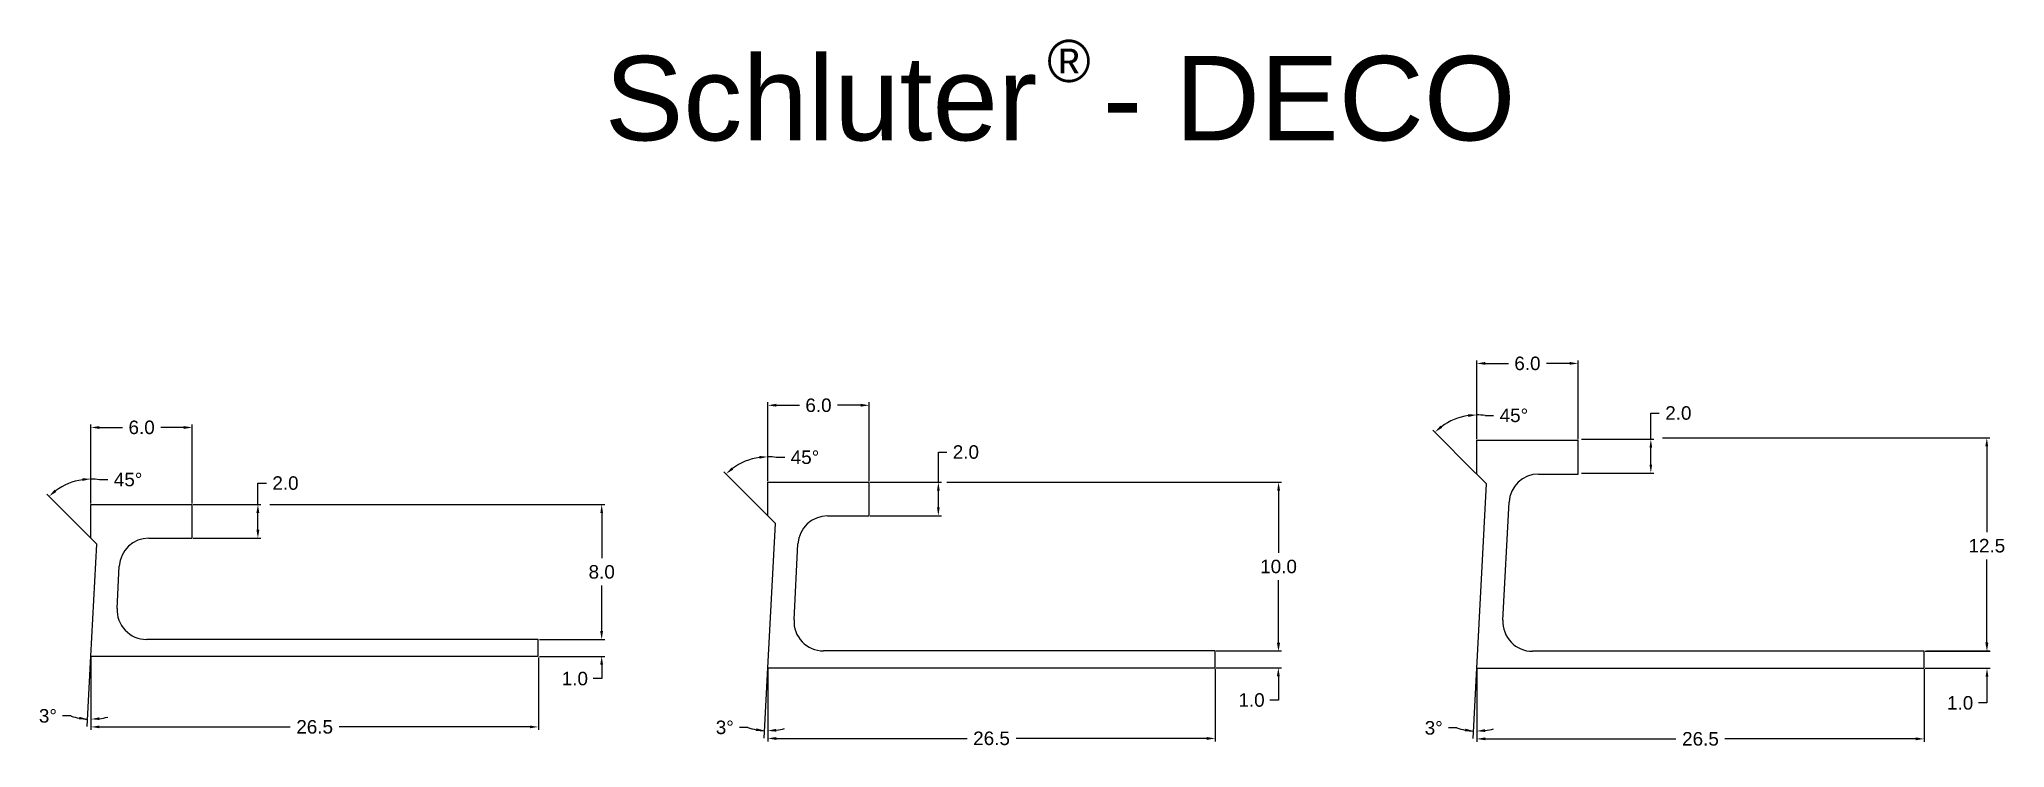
# Model space of a CAD drawing. Header units: millimetres. Extents: x 181 to 297, y 61 to 103.
import ezdxf

# ---------------------------------------------------------------- set-up
doc = ezdxf.new("R2010")
doc.units = ezdxf.units.MM
doc.linetypes.add('VONLAYER', pattern=[0])
for name, color, linetype in [('Bem', 3, 'Continuous'), ('Profil', 7, 'Continuous'), ('TEXT', 7, 'Continuous'), ('var4', 7, 'Continuous')]:
    doc.layers.add(name, color=color, linetype=linetype)
doc.styles.add('ARIAL', font='ARIAL.TTF')
doc.styles.add('STYLE1', font='ARIAL.TTF')
doc.dimstyles.get("Standard").update_dxf_attribs({"dimtxt": 0.18, "dimasz": 0.18, "dimexe": 0.18, "dimexo": 0.0625, "dimgap": 0.09, "dimtad": 0, "dimtih": 1, "dimtoh": 1, "dimdec": 4, "dimzin": 0, "dimdsep": 46, "dimtxsty": 'Standard', "dimcen": 0.09, "dimadec": 0, "dimazin": 0, "dimtfac": 1, "dimtdec": 4, "dimtofl": 0, "dimtmove": 0, "dimatfit": 3, "dimfxl": 1, "dimtolj": 1, "dimtzin": 0, "dimarcsym": 0})

# ---------------------------------------------------------------- blocks, each defined once
blk = doc.blocks.new('*D95')
at = {"layer": 'Bem', "color": 0, "lineweight": -2}
for p, q in [((224.12, 77.02), (224.12, 81.69)), ((224.62, 81.51), (225.99, 81.51)), ((229.62, 81.51), (228.25, 81.51)), ((230.12, 77.02), (230.12, 81.69))]:
    blk.add_line(p, q, dxfattribs=at)
at = {"layer": 'Bem', "color": 0}
for points in [[(224.62, 81.6), (224.62, 81.43), (224.12, 81.51)], [(229.62, 81.6), (229.62, 81.43), (230.12, 81.51)]]:
    blk.add_solid(points, dxfattribs=at)
at = {"layer": 'Defpoints', "color": 0}
for p in [(230.12, 81.51), (224.12, 76.96), (230.12, 76.96)]:
    blk.add_point(p, dxfattribs=at)
at = {"layer": 'Bem', "color": 7, "insert": (227.12, 81.51), "char_height": 0.8, "attachment_point": 5, "style": 'STYLE1'}
blk.add_mtext('\\A1;6.0', dxfattribs=at)
blk = doc.blocks.new('*D96')
at = {"layer": 'Bem', "color": 0, "lineweight": -2}
for p, q in [((234.22, 76.96), (234.22, 78.74)), ((234.22, 78.74), (234.72, 78.74)), ((230.18, 76.96), (234.4, 76.96)), ((234.22, 75.46), (234.22, 76.46)), ((230.18, 74.96), (234.4, 74.96))]:
    blk.add_line(p, q, dxfattribs=at)
at = {"layer": 'Bem', "color": 0}
for points in [[(234.14, 76.46), (234.3, 76.46), (234.22, 76.96)], [(234.14, 75.46), (234.3, 75.46), (234.22, 74.96)]]:
    blk.add_solid(points, dxfattribs=at)
at = {"layer": 'Defpoints', "color": 0}
for p in [(230.12, 76.96), (234.22, 76.96), (230.12, 74.96)]:
    blk.add_point(p, dxfattribs=at)
at = {"layer": 'Bem', "color": 7, "insert": (235.85, 78.74), "char_height": 0.8, "attachment_point": 5, "style": 'STYLE1'}
blk.add_mtext('\\A1;2.0', dxfattribs=at)
blk = doc.blocks.new('*D94')
at = {"layer": 'Bem', "color": 0, "lineweight": -2}
for p, q in [((234.73, 76.96), (254.55, 76.96)), ((254.37, 76.46), (254.37, 72.77)), ((254.37, 67.46), (254.37, 71.15)), ((250.68, 66.96), (254.55, 66.96))]:
    blk.add_line(p, q, dxfattribs=at)
at = {"layer": 'Bem', "color": 0}
for points in [[(254.29, 76.46), (254.46, 76.46), (254.37, 76.96)], [(254.29, 67.46), (254.46, 67.46), (254.37, 66.96)]]:
    blk.add_solid(points, dxfattribs=at)
at = {"layer": 'Defpoints', "color": 0}
for p in [(234.66, 76.96), (254.37, 76.96), (250.62, 66.96)]:
    blk.add_point(p, dxfattribs=at)
at = {"layer": 'Bem', "color": 7, "insert": (254.37, 71.96), "char_height": 0.8, "attachment_point": 5, "style": 'STYLE1'}
blk.add_mtext('\\A1;10.0', dxfattribs=at)
blk = doc.blocks.new('*D92')
at = {"layer": 'Bem', "color": 0, "lineweight": -2}
for p, q in [((224.12, 65.9), (224.12, 61.6)), ((250.62, 65.9), (250.62, 61.6)), ((224.62, 61.78), (235.92, 61.78)), ((250.12, 61.78), (238.82, 61.78))]:
    blk.add_line(p, q, dxfattribs=at)
at = {"layer": 'Bem', "color": 0}
for points in [[(224.62, 61.86), (224.62, 61.69), (224.12, 61.78)], [(250.12, 61.86), (250.12, 61.69), (250.62, 61.78)]]:
    blk.add_solid(points, dxfattribs=at)
at = {"layer": 'Defpoints', "color": 0}
for p in [(224.12, 65.96), (250.62, 65.96), (250.62, 61.78)]:
    blk.add_point(p, dxfattribs=at)
at = {"layer": 'Bem', "color": 7, "insert": (237.37, 61.78), "char_height": 0.8, "attachment_point": 5, "style": 'STYLE1'}
blk.add_mtext('\\A1;26.5', dxfattribs=at)
blk = doc.blocks.new('*D14')
at = {"layer": 'Bem', "color": 0, "lineweight": -2}
for p, q in [((224.12, 77.02), (224.12, 78.64)), ((224.62, 78.43), (225.12, 78.43)), ((224.08, 75.01), (221.52, 77.57))]:
    blk.add_line(p, q, dxfattribs=at)
for start, end in [(98.184, 126.816), (81.816, 90)]:
    blk.add_arc((224.12, 74.96), 3.5, start, end, dxfattribs=at)
at = {"layer": 'Bem', "color": 0}
for points in [[(223.62, 78.51), (223.63, 78.35), (224.12, 78.46)], [(222.07, 77.7), (221.97, 77.83), (221.64, 77.44)]]:
    blk.add_solid(points, dxfattribs=at)
at = {"layer": 'Defpoints', "color": 0}
for p in [(222.37, 77.99), (224.12, 76.96), (224.12, 74.96), (224.12, 74.96), (224.57, 74.51)]:
    blk.add_point(p, dxfattribs=at)
at = {"layer": 'Bem', "color": 7, "insert": (226.32, 78.43), "char_height": 0.8, "attachment_point": 5, "style": 'STYLE1'}
blk.add_mtext('\\A1;45°', dxfattribs=at)
blk = doc.blocks.new('*D15')
at = {"layer": 'Bem', "color": 0, "lineweight": -2}
for p, q in [((224.12, 62.9), (224.12, 62.05)), ((222.94, 62.43), (222.44, 62.43))]:
    blk.add_line(p, q, dxfattribs=at)
for start, end in [(251.5778, 267), (251.6128, 259.3064), (277.6936, 285.3872)]:
    blk.add_arc((224.12, 65.96), 3.73, start, end, dxfattribs=at)
at = {"layer": 'Bem', "color": 0}
for points in [[(223.44, 62.38), (223.42, 62.22), (223.92, 62.24)], [(224.62, 62.18), (224.61, 62.35), (224.12, 62.23)]]:
    blk.add_solid(points, dxfattribs=at)
at = {"layer": 'Defpoints', "color": 0}
for p in [(224.12, 65.96), (224.12, 65.96), (224.12, 62.97), (223.9, 61.8), (224.05, 62.23)]:
    blk.add_point(p, dxfattribs=at)
at = {"layer": 'Bem', "color": 7, "insert": (221.57, 62.43), "char_height": 0.8, "attachment_point": 5, "style": 'STYLE1'}
blk.add_mtext('\\A1;3°', dxfattribs=at)
blk = doc.blocks.new('*D97')
at = {"layer": 'Bem', "color": 0, "lineweight": -2}
for p, q in [((254.36, 67.46), (254.36, 67.96)), ((250.68, 66.96), (254.54, 66.96)), ((250.68, 65.96), (254.54, 65.96)), ((254.36, 65.46), (254.36, 64.05)), ((254.36, 64.05), (253.86, 64.05))]:
    blk.add_line(p, q, dxfattribs=at)
at = {"layer": 'Bem', "color": 0}
for points in [[(254.27, 67.46), (254.44, 67.46), (254.36, 66.96)], [(254.27, 65.46), (254.44, 65.46), (254.36, 65.96)]]:
    blk.add_solid(points, dxfattribs=at)
at = {"layer": 'Defpoints', "color": 0}
for p in [(250.62, 66.96), (250.62, 65.96), (254.36, 65.96)]:
    blk.add_point(p, dxfattribs=at)
at = {"layer": 'Bem', "color": 7, "insert": (252.77, 64.05), "char_height": 0.8, "attachment_point": 5, "style": 'STYLE1'}
blk.add_mtext('\\A1;1.0', dxfattribs=at)
blk = doc.blocks.new('*D99')
at = {"layer": 'Bem', "color": 0, "lineweight": -2}
for p, q in [((266.11, 79.5), (266.11, 84.17)), ((266.61, 83.99), (267.98, 83.99)), ((271.61, 83.99), (270.24, 83.99)), ((272.11, 79.5), (272.11, 84.17))]:
    blk.add_line(p, q, dxfattribs=at)
at = {"layer": 'Bem', "color": 0}
for points in [[(266.61, 84.08), (266.61, 83.91), (266.11, 83.99)], [(271.61, 84.08), (271.61, 83.91), (272.11, 83.99)]]:
    blk.add_solid(points, dxfattribs=at)
at = {"layer": 'Defpoints', "color": 0}
for p in [(272.11, 83.99), (266.11, 79.44), (272.11, 79.44)]:
    blk.add_point(p, dxfattribs=at)
at = {"layer": 'Bem', "color": 7, "insert": (269.11, 83.99), "char_height": 0.8, "attachment_point": 5, "style": 'STYLE1'}
blk.add_mtext('\\A1;6.0', dxfattribs=at)
blk = doc.blocks.new('*D98')
at = {"layer": 'Bem', "color": 0, "lineweight": -2}
for p, q in [((277.12, 79.58), (296.5, 79.58)), ((296.32, 79.08), (296.32, 74)), ((296.32, 67.47), (296.32, 72.38)), ((292.74, 66.97), (296.5, 66.97))]:
    blk.add_line(p, q, dxfattribs=at)
at = {"layer": 'Bem', "color": 0}
for points in [[(296.23, 79.08), (296.4, 79.08), (296.32, 79.58)], [(296.23, 67.47), (296.4, 67.47), (296.32, 66.97)]]:
    blk.add_solid(points, dxfattribs=at)
at = {"layer": 'Defpoints', "color": 0}
for p in [(277.06, 79.58), (296.32, 79.58), (292.68, 66.97)]:
    blk.add_point(p, dxfattribs=at)
at = {"layer": 'Bem', "color": 7, "insert": (296.32, 73.19), "char_height": 0.8, "attachment_point": 5, "style": 'STYLE1'}
blk.add_mtext('\\A1;12.5', dxfattribs=at)
blk = doc.blocks.new('*D93')
at = {"layer": 'Bem', "color": 0, "lineweight": -2}
for p, q in [((266.11, 65.88), (266.11, 61.57)), ((292.61, 65.88), (292.61, 61.57)), ((266.61, 61.75), (277.91, 61.75)), ((292.11, 61.75), (280.81, 61.75))]:
    blk.add_line(p, q, dxfattribs=at)
at = {"layer": 'Bem', "color": 0}
for points in [[(266.61, 61.84), (266.61, 61.67), (266.11, 61.75)], [(292.11, 61.84), (292.11, 61.67), (292.61, 61.75)]]:
    blk.add_solid(points, dxfattribs=at)
at = {"layer": 'Defpoints', "color": 0}
for p in [(266.11, 65.94), (292.61, 65.94), (292.61, 61.75)]:
    blk.add_point(p, dxfattribs=at)
at = {"layer": 'Bem', "color": 7, "insert": (279.36, 61.75), "char_height": 0.8, "attachment_point": 5, "style": 'STYLE1'}
blk.add_mtext('\\A1;26.5', dxfattribs=at)
blk = doc.blocks.new('*D49')
at = {"layer": 'Bem', "color": 0, "lineweight": -2}
for p, q in [((266.11, 79.5), (266.11, 81.12)), ((266.61, 80.91), (267.11, 80.91)), ((266.06, 77.48), (263.5, 80.04))]:
    blk.add_line(p, q, dxfattribs=at)
for start, end in [(98.184, 126.816), (81.816, 90)]:
    blk.add_arc((266.11, 77.44), 3.5, start, end, dxfattribs=at)
at = {"layer": 'Bem', "color": 0}
for points in [[(265.6, 80.99), (265.62, 80.82), (266.11, 80.94)], [(264.06, 80.18), (263.96, 80.31), (263.63, 79.92)]]:
    blk.add_solid(points, dxfattribs=at)
at = {"layer": 'Defpoints', "color": 0}
for p in [(264.36, 80.47), (266.11, 79.44), (266.11, 77.44), (266.11, 77.44), (266.68, 76.87)]:
    blk.add_point(p, dxfattribs=at)
at = {"layer": 'Bem', "color": 7, "insert": (268.31, 80.91), "char_height": 0.8, "attachment_point": 5, "style": 'STYLE1'}
blk.add_mtext('\\A1;45°', dxfattribs=at)
blk = doc.blocks.new('*D50')
at = {"layer": 'Bem', "color": 0, "lineweight": -2}
for p, q in [((266.11, 62.88), (266.11, 62.03)), ((264.93, 62.4), (264.43, 62.4))]:
    blk.add_line(p, q, dxfattribs=at)
for start, end in [(251.5778, 267), (251.6128, 259.3064), (277.6936, 285.3872)]:
    blk.add_arc((266.11, 65.94), 3.73, start, end, dxfattribs=at)
at = {"layer": 'Bem', "color": 0}
for points in [[(265.43, 62.36), (265.41, 62.19), (265.91, 62.22)], [(266.61, 62.16), (266.6, 62.33), (266.11, 62.21)]]:
    blk.add_solid(points, dxfattribs=at)
at = {"layer": 'Defpoints', "color": 0}
for p in [(266.11, 65.94), (266.11, 65.94), (266.11, 62.94), (265.89, 61.78), (266.04, 62.21)]:
    blk.add_point(p, dxfattribs=at)
at = {"layer": 'Bem', "color": 7, "insert": (263.56, 62.4), "char_height": 0.8, "attachment_point": 5, "style": 'STYLE1'}
blk.add_mtext('\\A1;3°', dxfattribs=at)
blk = doc.blocks.new('*D101')
at = {"layer": 'Bem', "color": 0, "lineweight": -2}
for p, q in [((296.33, 67.44), (296.33, 67.94)), ((292.67, 66.94), (296.51, 66.94)), ((292.67, 65.94), (296.51, 65.94)), ((296.33, 65.44), (296.33, 63.88)), ((296.33, 63.88), (295.83, 63.88))]:
    blk.add_line(p, q, dxfattribs=at)
at = {"layer": 'Bem', "color": 0}
for points in [[(296.25, 67.44), (296.41, 67.44), (296.33, 66.94)], [(296.25, 65.44), (296.41, 65.44), (296.33, 65.94)]]:
    blk.add_solid(points, dxfattribs=at)
at = {"layer": 'Defpoints', "color": 0}
for p in [(292.61, 66.94), (292.61, 65.94), (296.33, 65.94)]:
    blk.add_point(p, dxfattribs=at)
at = {"layer": 'Bem', "color": 7, "insert": (294.74, 63.88), "char_height": 0.8, "attachment_point": 5, "style": 'STYLE1'}
blk.add_mtext('\\A1;1.0', dxfattribs=at)
blk = doc.blocks.new('*D83')
at = {"layer": 'Bem', "color": 0, "lineweight": -2}
for p, q in [((184.03, 75.7), (184.03, 80.38)), ((190.03, 75.7), (190.03, 80.38)), ((184.53, 80.2), (185.9, 80.2)), ((189.53, 80.2), (188.16, 80.2))]:
    blk.add_line(p, q, dxfattribs=at)
at = {"layer": 'Bem', "color": 0}
for points in [[(184.53, 80.28), (184.53, 80.11), (184.03, 80.2)], [(189.53, 80.28), (189.53, 80.11), (190.03, 80.2)]]:
    blk.add_solid(points, dxfattribs=at)
at = {"layer": 'Defpoints', "color": 0}
for p in [(190.03, 80.2), (184.03, 75.64), (190.03, 75.64)]:
    blk.add_point(p, dxfattribs=at)
at = {"layer": 'Bem', "color": 7, "insert": (187.03, 80.2), "char_height": 0.8, "attachment_point": 5, "style": 'STYLE1'}
blk.add_mtext('\\A1;6.0', dxfattribs=at)
blk = doc.blocks.new('*D89')
at = {"layer": 'Bem', "color": 0, "lineweight": -2}
for p, q in [((193.92, 75.64), (193.92, 76.9)), ((193.92, 76.9), (194.42, 76.9)), ((190.09, 75.64), (194.1, 75.64)), ((193.92, 74.14), (193.92, 75.14)), ((190.09, 73.64), (194.1, 73.64))]:
    blk.add_line(p, q, dxfattribs=at)
at = {"layer": 'Bem', "color": 0}
for points in [[(193.83, 75.14), (194, 75.14), (193.92, 75.64)], [(193.83, 74.14), (194, 74.14), (193.92, 73.64)]]:
    blk.add_solid(points, dxfattribs=at)
at = {"layer": 'Defpoints', "color": 0}
for p in [(190.03, 75.64), (193.92, 75.64), (190.03, 73.64)]:
    blk.add_point(p, dxfattribs=at)
at = {"layer": 'Bem', "color": 7, "insert": (195.55, 76.9), "char_height": 0.8, "attachment_point": 5, "style": 'STYLE1'}
blk.add_mtext('\\A1;2.0', dxfattribs=at)
blk = doc.blocks.new('*D88')
at = {"layer": 'Bem', "color": 0, "lineweight": -2}
for p, q in [((194.63, 75.64), (214.46, 75.64)), ((214.28, 75.14), (214.28, 72.45)), ((214.28, 68.14), (214.28, 70.83)), ((210.59, 67.64), (214.46, 67.64))]:
    blk.add_line(p, q, dxfattribs=at)
at = {"layer": 'Bem', "color": 0}
for points in [[(214.2, 75.14), (214.36, 75.14), (214.28, 75.64)], [(214.2, 68.14), (214.36, 68.14), (214.28, 67.64)]]:
    blk.add_solid(points, dxfattribs=at)
at = {"layer": 'Defpoints', "color": 0}
for p in [(194.57, 75.64), (214.28, 75.64), (210.53, 67.64)]:
    blk.add_point(p, dxfattribs=at)
at = {"layer": 'Bem', "color": 7, "insert": (214.28, 71.64), "char_height": 0.8, "attachment_point": 5, "style": 'STYLE1'}
blk.add_mtext('\\A1;8.0', dxfattribs=at)
blk = doc.blocks.new('*D86')
at = {"layer": 'Bem', "color": 0, "lineweight": -2}
for p, q in [((184.03, 66.58), (184.03, 62.28)), ((210.53, 66.58), (210.53, 62.28)), ((184.53, 62.46), (195.83, 62.46)), ((210.03, 62.46), (198.73, 62.46))]:
    blk.add_line(p, q, dxfattribs=at)
at = {"layer": 'Bem', "color": 0}
for points in [[(184.53, 62.54), (184.53, 62.38), (184.03, 62.46)], [(210.03, 62.54), (210.03, 62.38), (210.53, 62.46)]]:
    blk.add_solid(points, dxfattribs=at)
at = {"layer": 'Defpoints', "color": 0}
for p in [(184.03, 66.64), (210.53, 66.64), (210.53, 62.46)]:
    blk.add_point(p, dxfattribs=at)
at = {"layer": 'Bem', "color": 7, "insert": (197.28, 62.46), "char_height": 0.8, "attachment_point": 5, "style": 'STYLE1'}
blk.add_mtext('\\A1;26.5', dxfattribs=at)
blk = doc.blocks.new('*D84')
at = {"layer": 'Bem', "color": 0, "lineweight": -2}
for p, q in [((184.03, 75.7), (184.03, 77.33)), ((184.53, 77.11), (185.03, 77.11)), ((183.98, 73.69), (181.42, 76.25))]:
    blk.add_line(p, q, dxfattribs=at)
for start, end in [(98.184, 126.816), (81.816, 90)]:
    blk.add_arc((184.03, 73.64), 3.5, start, end, dxfattribs=at)
at = {"layer": 'Bem', "color": 0}
for points in [[(183.52, 77.19), (183.53, 77.03), (184.03, 77.15)], [(181.98, 76.38), (181.87, 76.51), (181.55, 76.12)]]:
    blk.add_solid(points, dxfattribs=at)
at = {"layer": 'Defpoints', "color": 0}
for p in [(182.27, 76.68), (184.03, 75.64), (184.03, 73.64), (184.03, 73.64), (184.37, 73.29)]:
    blk.add_point(p, dxfattribs=at)
at = {"layer": 'Bem', "color": 7, "insert": (186.23, 77.11), "char_height": 0.8, "attachment_point": 5, "style": 'STYLE1'}
blk.add_mtext('\\A1;45°', dxfattribs=at)
blk = doc.blocks.new('*D85')
at = {"layer": 'Bem', "color": 0, "lineweight": -2}
for p, q in [((182.85, 63.11), (182.35, 63.11)), ((184.03, 63.59), (184.03, 62.74))]:
    blk.add_line(p, q, dxfattribs=at)
for start, end in [(251.5778, 267), (251.6128, 259.3064), (277.6936, 285.3872)]:
    blk.add_arc((184.03, 66.64), 3.73, start, end, dxfattribs=at)
at = {"layer": 'Bem', "color": 0}
for points in [[(183.34, 63.06), (183.32, 62.9), (183.83, 62.92)], [(184.53, 62.87), (184.52, 63.03), (184.03, 62.92)]]:
    blk.add_solid(points, dxfattribs=at)
at = {"layer": 'Defpoints', "color": 0}
for p in [(184.03, 66.64), (184.03, 66.64), (183.96, 62.92), (184.03, 63.65), (183.81, 62.48)]:
    blk.add_point(p, dxfattribs=at)
at = {"layer": 'Bem', "color": 7, "insert": (181.48, 63.11), "char_height": 0.8, "attachment_point": 5, "style": 'STYLE1'}
blk.add_mtext('\\A1;3°', dxfattribs=at)
blk = doc.blocks.new('*D87')
at = {"layer": 'Bem', "color": 0, "lineweight": -2}
for p, q in [((210.59, 67.64), (214.46, 67.64)), ((214.28, 68.14), (214.28, 68.64)), ((210.59, 66.64), (214.46, 66.64)), ((214.28, 65.32), (213.78, 65.32)), ((214.28, 66.14), (214.28, 65.32))]:
    blk.add_line(p, q, dxfattribs=at)
at = {"layer": 'Bem', "color": 0}
for points in [[(214.19, 68.14), (214.36, 68.14), (214.28, 67.64)], [(214.19, 66.14), (214.36, 66.14), (214.28, 66.64)]]:
    blk.add_solid(points, dxfattribs=at)
at = {"layer": 'Defpoints', "color": 0}
for p in [(210.53, 67.64), (210.53, 66.64), (214.28, 66.64)]:
    blk.add_point(p, dxfattribs=at)
at = {"layer": 'Bem', "color": 7, "insert": (212.69, 65.32), "char_height": 0.8, "attachment_point": 5, "style": 'STYLE1'}
blk.add_mtext('\\A1;1.0', dxfattribs=at)
blk = doc.blocks.new('*D100')
at = {"layer": 'Bem', "color": 0, "lineweight": -2}
for p, q in [((276.42, 79.5), (276.42, 81.05)), ((276.42, 81.05), (276.92, 81.05)), ((272.32, 79.5), (276.6, 79.5)), ((276.42, 78), (276.42, 79)), ((272.32, 77.5), (276.6, 77.5))]:
    blk.add_line(p, q, dxfattribs=at)
at = {"layer": 'Bem', "color": 0}
for points in [[(276.34, 79), (276.5, 79), (276.42, 79.5)], [(276.34, 78), (276.5, 78), (276.42, 77.5)]]:
    blk.add_solid(points, dxfattribs=at)
at = {"layer": 'Defpoints', "color": 0}
for p in [(272.25, 79.5), (276.42, 79.5), (272.25, 77.5)]:
    blk.add_point(p, dxfattribs=at)
at = {"layer": 'Bem', "color": 7, "insert": (278.05, 81.05), "char_height": 0.8, "attachment_point": 5, "style": 'STYLE1'}
blk.add_mtext('\\A1;2.0', dxfattribs=at)

msp = doc.modelspace()

# ---------------------------------------------------------------- linework, layer by layer
at = {"layer": 'Bem'}
for p, q in [((183.8082, 62.47915), (184.02639, 66.64238)), ((184.02639, 66.64238), (184.02639, 63.64869)), ((223.90162, 61.79758), (224.1198, 65.96081)), ((224.1198, 65.96081), (224.1198, 62.96712)), ((265.89091, 61.77518), (266.10909, 65.93841)), ((266.10909, 65.93841), (266.10909, 62.94472))]:
    msp.add_line(p, q, dxfattribs=at)
at = {"layer": 'Profil'}
for p, q in [((266.10909, 79.43841), (272.10909, 79.43841)), ((266.10909, 77.43841), (266.10909, 79.43841)), ((272.10909, 77.43841), (272.10909, 79.43841)), ((224.1198, 76.96081), (230.1198, 76.96081)), ((224.1198, 74.96081), (224.1198, 76.96081)), ((230.1198, 74.96081), (230.1198, 76.96081)), ((266.10909, 77.43841), (266.68177, 76.86573)), ((266.10909, 65.93841), (266.68177, 76.86573)), ((269.77439, 77.43841), (272.10909, 77.43841)), ((267.65994, 68.78), (268.02679, 75.78)), ((184.02639, 75.64238), (190.02639, 75.64238)), ((184.02639, 73.64238), (184.02639, 75.64238)), ((190.02639, 73.64238), (190.02639, 75.64238)), ((224.1198, 74.96081), (224.56799, 74.51263)), ((224.1198, 65.96081), (224.56799, 74.51263)), ((227.65408, 74.96081), (230.1198, 74.96081)), ((184.02639, 73.64238), (184.37498, 73.2938)), ((187.45585, 73.64238), (190.02639, 73.64238)), ((184.02639, 66.64238), (184.37498, 73.2938)), ((225.67065, 68.8024), (225.90648, 73.3024)), ((185.57723, 69.48397), (185.70825, 71.98397)), ((210.52639, 67.64238), (187.32483, 67.64238)), ((210.52639, 66.64238), (210.52639, 67.64238)), ((184.02639, 66.64238), (210.52639, 66.64238)), ((250.6198, 66.96081), (227.41825, 66.96081)), ((250.6198, 65.96081), (250.6198, 66.96081)), ((292.60909, 66.93841), (269.40754, 66.93841)), ((292.60909, 65.93841), (292.60909, 66.93841)), ((224.1198, 65.96081), (250.6198, 65.96081)), ((266.10909, 65.93841), (292.60909, 65.93841))]:
    msp.add_line(p, q, dxfattribs=at)
for centre, start, end in [((269.77439, 75.68841), 90, 177), ((227.65408, 73.21081), 90, 177), ((187.45585, 71.89238), 90, 177), ((187.32483, 69.39238), 177, 270), ((227.41825, 68.71081), 177, 270), ((269.40754, 68.68841), 177, 270)]:
    msp.add_arc(centre, 1.75, start, end, dxfattribs=at)

# ---------------------------------------------------------------- texts
at = {"layer": 'TEXT', "color": 7, "linetype": 'Continuous', "style": 'STYLE1'}
msp.add_text('®', height=2.5, dxfattribs=at).set_placement((240.66822, 100.65291))
at = {"layer": 'var4', "linetype": 'VONLAYER', "style": 'ARIAL'}
msp.add_text('Schluter  - DECO', height=5, dxfattribs=at).set_placement((214.45984, 97.20338))

# ---------------------------------------------------------------- dimensions: what is measured, and where the dimension line sits
at = {"layer": 'Bem'}
for base, p1, p2, text, picture, middle in [((272.10909, 83.99227), (266.10909, 79.43841), (272.10909, 79.43841), '6.0', '*D99', (269.10909, 83.99227)), ((230.1198, 81.51467), (224.1198, 76.96081), (230.1198, 76.96081), '6.0', '*D95', (227.1198, 81.51467)), ((190.02639, 80.19624), (184.02639, 75.64238), (190.02639, 75.64238), '6.0', '*D83', (187.02639, 80.19624)), ((210.52639, 62.45841), (184.02639, 66.64238), (210.52639, 66.64238), '26.5', '*D86', (197.27639, 62.45841)), ((250.6198, 61.77683), (224.1198, 65.96081), (250.6198, 65.96081), '26.5', '*D92', (237.3698, 61.77683)), ((292.60909, 61.75443), (266.10909, 65.93841), (292.60909, 65.93841), '26.5', '*D93', (279.35909, 61.75443))]:
    dim = msp.add_linear_dim(base=base, p1=p1, p2=p2, text=text, dimstyle='Standard', override={"dimscale": 0, "dimtxt": 0.8, "dimasz": 0.5, "dimgap": 0.4, "dimtxsty": 'STYLE1', "dimclrt": 7}, dxfattribs=at)
    dim.commit()
    dim.dimension.update_dxf_attribs({"geometry": picture, "text_midpoint": middle})
for base, p1, p2, text, picture, middle in [((276.42117, 79.50124), (272.25438, 77.50124), (272.25438, 79.50124), '2.0', '*D100', (278.05487, 81.04519)), ((234.21961, 76.96081), (230.1198, 74.96081), (230.1198, 76.96081), '2.0', '*D96', (235.85331, 78.73611)), ((296.31792, 79.58078), (292.67642, 66.96733), (277.05553, 79.58078), '12.5', '*D98', (296.31792, 73.19092)), ((193.91586, 75.64238), (190.02639, 73.64238), (190.02639, 75.64238), '2.0', '*D89', (195.54955, 76.90036)), ((214.27652, 66.64238), (210.52639, 67.64238), (210.52639, 66.64238), '1.0', '*D87', (212.6873, 65.3231)), ((254.35536, 65.96081), (250.6198, 66.96081), (250.6198, 65.96081), '1.0', '*D97', (252.76614, 64.05319)), ((296.32958, 65.93841), (292.60909, 66.93841), (292.60909, 65.93841), '1.0', '*D101', (294.74036, 63.88239))]:
    dim = msp.add_linear_dim(base=base, p1=p1, p2=p2, angle=90, text=text, dimstyle='Standard', override={"dimscale": 0, "dimtxt": 0.8, "dimasz": 0.5, "dimgap": 0.4, "dimtxsty": 'STYLE1', "dimclrt": 7}, dxfattribs=at)
    dim.commit()
    dim.dimension.update_dxf_attribs({"geometry": picture, "text_midpoint": middle, "dimtype": 160})
for base, line1, line2, override, picture, middle in [((264.35736, 80.4725), ((266.10909, 77.43841), (266.10909, 79.43841)), ((266.10909, 77.43841), (266.68177, 76.86573)), {"dimtxt": 0.8, "dimasz": 0.5, "dimgap": 0.4, "dimtxsty": 'STYLE1', "dimclrt": 7}, '*D49', (268.30864, 80.9062)), ((222.36807, 77.9949), ((224.1198, 74.96081), (224.1198, 76.96081)), ((224.1198, 74.96081), (224.56799, 74.51263)), {"dimtxt": 0.8, "dimasz": 0.5, "dimgap": 0.4, "dimtxsty": 'STYLE1', "dimclrt": 7}, '*D14', (226.31935, 78.4286)), ((182.27465, 76.67648), ((184.02639, 73.64238), (184.02639, 75.64238)), ((184.02639, 73.64238), (184.37498, 73.2938)), {"dimscale": 0, "dimtxt": 0.8, "dimasz": 0.5, "dimgap": 0.4, "dimtxsty": 'STYLE1', "dimclrt": 7}, '*D84', (186.22593, 77.11017)), ((183.96135, 62.91656), ((183.8082, 62.47915), (184.02639, 66.64238)), ((184.02639, 66.64238), (184.02639, 63.64869)), {"dimscale": 0, "dimtxt": 0.8, "dimasz": 0.5, "dimgap": 0.4, "dimtxsty": 'STYLE1', "dimclrt": 7}, '*D85', (181.47512, 63.10695)), ((224.05477, 62.23498), ((223.90162, 61.79758), (224.1198, 65.96081)), ((224.1198, 65.96081), (224.1198, 62.96712)), {"dimtxt": 0.8, "dimasz": 0.5, "dimgap": 0.4, "dimtxsty": 'STYLE1', "dimclrt": 7}, '*D15', (221.56853, 62.42538)), ((266.04406, 62.21258), ((265.89091, 61.77518), (266.10909, 65.93841)), ((266.10909, 65.93841), (266.10909, 62.94472)), {"dimtxt": 0.8, "dimasz": 0.5, "dimgap": 0.4, "dimtxsty": 'STYLE1', "dimclrt": 7}, '*D50', (263.55782, 62.40298))]:
    dim = msp.add_angular_dim_2l(base=base, line1=line1, line2=line2, dimstyle='Standard', override=override, dxfattribs=at)
    dim.commit()
    dim.dimension.update_dxf_attribs({"geometry": picture, "text_midpoint": middle})
for base, p1, p2, text, picture, middle in [((254.37453, 76.96081), (250.6198, 66.96081), (234.66474, 76.96081), '10.0', '*D94', (254.37453, 71.96081)), ((214.28111, 75.64238), (210.52639, 67.64238), (194.57132, 75.64238), '8.0', '*D88', (214.28111, 71.64238))]:
    dim = msp.add_linear_dim(base=base, p1=p1, p2=p2, angle=90, text=text, dimstyle='Standard', override={"dimscale": 0, "dimtxt": 0.8, "dimasz": 0.5, "dimgap": 0.4, "dimtxsty": 'STYLE1', "dimclrt": 7}, dxfattribs=at)
    dim.commit()
    dim.dimension.update_dxf_attribs({"geometry": picture, "text_midpoint": middle})

doc.saveas('drawing.dxf')
